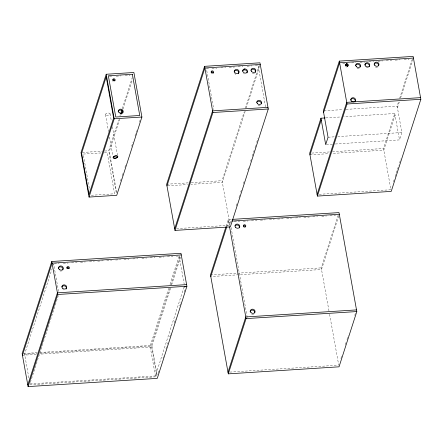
<?xml version="1.0" encoding="UTF-8"?>
<svg xmlns="http://www.w3.org/2000/svg" width="443" height="443" viewBox="0 0 443 443"><rect width="100%" height="100%" fill="white"/><g stroke="black" fill="none" stroke-linecap="round" stroke-linejoin="round"><path stroke-width="0.33" stroke-dasharray="2.21 1.66" d="M28.839 377.829L24.586 354.212L52.136 268.563M53.199 265.268L53.62 263.95L58.841 292.961M58.326 295.614L29.93 383.898L155.432 375.919L184.249 286.316M116.238 192.616L108.712 150.786L118.658 119.865M119.926 115.916L120.352 114.604M122.257 108.679L132.202 77.763M119.815 118.846L109.305 151.512L116.725 192.744M122.966 109.044L132.424 79.64M120.507 180.982L121.349 178.368M122.19 175.755L123.027 173.141M124.92 167.266L125.762 164.652M131.643 146.356L132.906 142.436M135.01 135.901L136.688 130.674M139.423 122.179L140.054 120.219M155.432 375.919L150.088 346.232L168.739 288.255M170.012 284.301L179.122 255.971L176.364 256.148M156.861 376.052L151.345 345.39L169.752 288.155M170.81 284.866L180.124 255.916M170.583 288.138L151.639 347.041L39.626 354.162M171.646 284.843L180.545 257.173M158.123 373.167L158.971 370.531M162.996 358.016L163.423 356.698M165.964 348.791L166.601 346.814M167.448 344.178L167.875 342.86M169.78 336.929L171.053 332.981M174.232 323.097L175.5 319.143M179.742 305.963L181.01 302.015M184.188 292.131L185.036 289.495M229.928 224.557L222.043 180.705L244.281 111.553M245.344 108.258L259.111 65.448M245.2 111.282L222.336 182.355L190.894 184.354M246.253 108.003L259.958 65.387M226.151 226.218L228.267 219.639L231.706 219.423M226.794 226.794L228.56 221.29L230.41 221.173L230.354 223.449M236.252 205.956L237.099 203.337M238.993 197.434L239.84 194.809M240.682 192.19L241.524 189.565M243.423 183.668L244.27 181.043M247.853 169.896L248.695 167.277M250.594 161.374L251.436 158.749M252.283 156.13L254.177 150.227M255.024 147.602L255.866 144.983M256.707 142.358L257.976 138.426M328.972 310.897L321.225 267.865L338.153 215.232M338.79 215.824L321.524 269.51L211.477 276.51M319.176 194.311L390.931 189.748L383.511 148.516L394.768 113.519L343.713 116.764M335.351 143.986L399.514 139.905L401.884 132.535L397.138 106.148L398.611 101.569M399.664 98.296L412.295 59.03M395.062 115.169L383.804 150.166L332.062 153.455M397.432 107.799L399.525 101.292M400.572 98.036L413.136 58.985M393.462 181.874L394.303 179.254M395.15 176.63L398.733 165.477M399.58 162.852L400.843 158.915M340.916 358.387L341.758 355.779M345.318 344.704L346.155 342.101M346.996 339.493L348.253 335.584M354.749 315.388L355.585 312.78M346.847 67.004L346.387 67.004M208.503 68.654L206.438 68.787L213.786 109.626M211.948 68.438L216.771 68.128M220.907 67.868L225.731 67.563M229.175 67.342L234.69 66.993M238.135 66.771L242.958 66.467M247.089 66.201L251.912 65.896M255.356 65.675L258.114 65.503L265.828 108.385M109.427 76.622L112.854 76.406M116.282 76.185L121.083 75.88M125.192 75.62L129.993 75.316M342.76 63.46L344.831 63.327M351.731 62.889L355.867 62.624M360.009 62.358L364.838 62.053M368.98 61.793L373.809 61.483M377.945 61.223L382.78 60.912M386.23 60.691L391.745 60.342M395.195 60.126L400.023 59.816M404.166 59.556L408.994 59.246M324.005 110.8L343.319 109.571M346.083 109.393L397.138 106.148M325.771 117.904L340.949 116.941M82.381 152.458L101.962 151.213M104.659 151.041L108.712 150.786M328.058 137.23L334.271 136.837M337.721 136.616L401.884 132.535M100.993 152.946L83.173 154.075L89.619 189.903M104.421 152.724L107.162 152.553L114.582 193.785L90.588 195.308M326.38 144.556L332.588 144.158M311.756 153.079L329.692 151.938M332.455 151.761L383.511 148.516M309.984 154.856L329.299 153.632M166.673 184.227L188.546 182.837M191.282 182.666L222.043 180.705M167.653 185.833L187.478 184.57M228.267 222.214L230.111 222.093M234.247 221.832L239.757 221.483M243.207 221.262L248.03 220.957M251.474 220.736L256.99 220.387M260.434 220.165L265.257 219.861M269.394 219.595L274.217 219.291M277.667 219.069L283.177 218.72M286.627 218.504L291.45 218.194M295.586 217.934L300.409 217.624M303.854 217.408L309.369 217.053M312.813 216.837L317.637 216.527M321.773 216.267L326.596 215.962M330.041 215.741L335.556 215.392M176.53 228.638L230.05 225.238M54.312 263.906L59.135 263.602M63.277 263.336L68.1 263.031M71.55 262.81L77.065 262.461M80.515 262.239L85.338 261.935M89.48 261.675L94.304 261.364M97.753 261.149L103.269 260.794M106.719 260.578L111.547 260.268M115.684 260.008L120.507 259.698M123.957 259.482L128.786 259.172M132.922 258.911L137.751 258.601M141.887 258.341L146.711 258.031M150.16 257.815L154.989 257.505M159.126 257.245L163.954 256.94M167.399 256.719L172.914 256.37M210.491 274.904L321.225 267.865M23.523 353.514L37.267 352.639M40.02 352.467L151.345 345.39M24.586 354.212L37.002 353.425M39.759 353.248L150.088 346.232M22.449 355.253L36.88 354.334M29.847 384.806L156.983 376.727M229.845 372.092L338.12 365.209M394.768 113.519L399.514 139.905M329.581 314.286L338.734 365.17M231.085 227.519L247.321 317.753M228.267 219.639L229.419 226.041M179.122 255.971L184.222 284.312M151.938 346.116L157.276 375.802M110.041 113.74L111.387 121.227M112.367 126.67L117.511 155.26M105.478 114.604L108.541 131.621M109.521 137.064L112.827 155.443M61.998 270.767A2.403 2.065 17.8 0 1 59.633 270.784M63.631 289.91A2.403 2.065 17.8 0 1 62.895 289.633M121.764 114.045A2.403 2.065 17.8 0 1 121.199 114.222M112.982 81.54A1.202 1.036 17.8 0 1 112.81 81.39M254.526 73.084A2.403 2.065 17.8 0 1 252.161 73.095M244.254 73.937A2.403 2.065 17.8 0 1 243.539 73.616M212.092 73.876A1.202 1.036 17.8 0 1 211.427 73.66M260.163 105.218A2.403 2.065 17.8 0 1 258.075 105.229M235.881 74.468A2.403 2.065 17.8 0 1 235.305 74.225M234.801 73.865A2.403 2.065 17.8 0 1 234.591 73.649M253.795 314.004A2.403 2.065 17.8 0 1 251.292 313.943M245.007 227.602A1.202 1.036 17.8 0 1 243.755 227.575M368.454 67.535A2.403 2.065 17.8 0 1 366.09 67.552M359.229 68.122A2.403 2.065 17.8 0 1 356.864 68.139M377.552 67.015A2.403 2.065 17.8 0 1 375.465 67.026M106.309 115.219A2.32 1.08 -10.2 0 0 110.025 114.028A2.32 1.08 -10.2 0 0 106.94 113.264A2.32 1.08 -10.2 0 0 106.309 115.219"/><path stroke-width="0.66" d="M347.677 66.24C347.938 64.888 345.546 64.362 345.33 65.774M347.976 65.32C348.237 63.964 345.839 63.449 345.623 64.855C345.695 67.701 349.206 64.29 347.617 66.433M106.209 74.258L81.03 152.547L89.043 197.074L116.725 195.313L141.904 117.03L133.891 72.497L106.209 74.258L114.222 118.785L89.043 197.074M51.776 261.497L22.15 353.603L28.086 386.589L157.276 378.372L186.902 286.272L180.965 253.285L51.776 261.497L57.712 294.484L28.086 386.589M22.449 355.253L52.069 263.148L181.265 254.935M27.787 384.939L57.413 292.834L186.608 284.622M120.562 113.945L121.831 109.997M121.493 113.618L122.545 110.351M204.594 66.334L166.673 184.227L174.979 230.404L230.349 226.888L268.27 108.995L259.958 62.817L204.594 66.334L212.9 112.516L174.979 230.404M166.967 185.877L204.887 67.984L260.257 64.462M174.686 228.76L212.601 110.866L267.971 107.344M244.27 69.861L244.569 68.942A2.403 2.065 17.8 0 1 247.366 71.816A2.403 2.065 17.8 0 1 243.357 72.309A2.403 2.065 17.8 0 1 244.569 68.942M184.759 287.308L185.058 286.388M225.936 226.877L210.491 274.904L228.295 373.859L339.033 366.821L356.809 311.556L339 212.601L232.392 219.379M210.785 276.554L226.794 226.794M228.001 372.209L245.771 316.95L356.51 309.906M228.295 373.859L246.07 318.595L229.54 226.716M320.942 118.209L309.685 153.212L317.398 196.088L391.224 191.398L420.85 99.293L413.136 56.411L339.31 61.106L323.312 110.844L328.058 137.23L325.688 144.601L320.942 118.209L325.084 117.949M309.984 154.856L321.241 119.859M323.611 112.489L339.609 62.756L413.43 58.061M345.33 65.979L345.845 64.362M345.595 65.237L345.944 64.268M345.701 65.143L346.116 64.146M345.889 65.032L346.182 64.113M345.955 65.005L346.321 64.058M346.094 64.96L346.393 64.041M346.171 64.944L346.542 64.013M346.321 64.927L346.62 64.002M346.476 64.927L346.769 64.002M346.553 64.933L346.924 64.019M346.708 64.955L347.002 64.036M346.786 64.977L347.079 64.058M346.858 64.999L347.157 64.08M346.93 65.027L347.229 64.108M347.074 65.099L347.301 64.141M347.14 65.138L347.439 64.213M347.207 65.182L347.5 64.257M347.268 65.226L347.561 64.307M347.378 65.331L347.622 64.357M347.428 65.387L347.727 64.462M347.522 65.503L347.772 64.523M347.561 65.564L347.855 64.645M347.622 65.697L347.888 64.711M347.683 65.896L347.943 64.844M347.689 66.173L347.988 65.043M317.105 194.438L346.731 102.339L420.551 97.643M317.398 196.088L347.024 103.989L339.31 61.106M114.222 118.785L141.904 117.03M212.9 112.516L268.27 108.995M347.024 103.989L420.85 99.293M231.783 221.085L339.299 214.251M57.712 294.484L186.902 286.272M246.07 318.595L356.809 311.556M58.26 268.558A2.403 2.065 17.8 0 1 61.245 266.985A2.403 2.065 17.8 0 1 62.779 269.997M61.81 286.959A2.403 2.065 17.8 0 1 65.016 286.056A2.403 2.065 17.8 0 1 66.112 289.035M66.671 268.165A1.202 1.036 17.8 0 1 68.028 267.483A1.202 1.036 17.8 0 1 69.008 268.696M118.148 111.902A2.403 2.065 17.8 0 1 121.066 110.174A2.403 2.065 17.8 0 1 122.678 113.209M112.766 80.006A1.202 1.036 17.8 0 1 114.864 80.875M255.367 72.192A2.403 2.065 17.8 0 1 255.24 72.43M250.932 70.354A2.403 2.065 17.8 0 1 253.85 69.329A2.403 2.065 17.8 0 1 255.461 71.938M242.531 71.151A2.403 2.065 17.8 0 1 245.572 70.027A2.403 2.065 17.8 0 1 247.017 72.862M211.101 72.137A1.202 1.036 17.8 0 1 213.138 73.344M256.702 102.422A2.403 2.065 17.8 0 1 259.543 101.369A2.403 2.065 17.8 0 1 261.259 103.872M238.589 73.516A2.403 2.065 17.8 0 1 238.445 73.743M234.12 71.81A2.403 2.065 17.8 0 1 237.055 70.503A2.403 2.065 17.8 0 1 238.699 73.267M250.079 311.656A2.403 2.065 17.8 0 1 252.97 310.2A2.403 2.065 17.8 0 1 254.692 312.985M235.017 225.93A2.403 2.065 17.8 0 1 238.024 225.227A2.403 2.065 17.8 0 1 239.375 227.879M243.406 225.958A1.202 1.036 17.8 0 1 245.477 227.026M355.513 65.78A2.403 2.065 17.8 0 1 358.398 64.318A2.403 2.065 17.8 0 1 360.12 67.103M364.81 64.933A2.403 2.065 17.8 0 1 367.851 63.809A2.403 2.065 17.8 0 1 369.296 66.644M374.091 64.218A2.403 2.065 17.8 0 1 377.004 63.194A2.403 2.065 17.8 0 1 378.615 65.802M350.618 100.063A2.403 2.065 17.8 0 1 353.625 98.783A2.403 2.065 17.8 0 1 355.142 101.646M106.209 76.827L81.623 153.272L89.037 194.505L113.629 118.059L106.209 76.827M132.346 74.263L108.352 75.792L115.773 117.018L139.761 115.496L132.346 74.263M114.028 158.101A2.32 1.08 -10.2 0 0 117.738 156.905A2.32 1.08 -10.2 0 0 114.654 156.146A2.32 1.08 -10.2 0 0 114.028 158.101M114.366 158.206A2.403 1.119 -10.2 0 0 117.844 156.678A2.403 1.119 -10.2 0 0 114.211 156.268A2.403 1.119 -10.2 0 0 114.366 158.206M62.579 288.243A2.403 2.065 17.8 0 0 66.588 287.751A2.403 2.065 17.8 0 0 63.792 284.877A2.403 2.065 17.8 0 0 62.579 288.243M59.179 269.322A2.403 2.065 17.8 0 0 63.188 268.829A2.403 2.065 17.8 0 0 60.386 265.955A2.403 2.065 17.8 0 0 59.179 269.322M67.253 268.22A1.202 1.036 17.8 0 0 69.258 267.976A1.202 1.036 17.8 0 0 67.857 266.536A1.202 1.036 17.8 0 0 67.253 268.22M119.078 112.533A2.403 2.065 17.8 0 0 123.082 112.04A2.403 2.065 17.8 0 0 120.286 109.166A2.403 2.065 17.8 0 0 119.078 112.533M113.103 80.471A1.202 1.036 17.8 0 0 115.108 80.222A1.202 1.036 17.8 0 0 113.707 78.788A1.202 1.036 17.8 0 0 113.103 80.471M250.976 312.559A2.403 2.065 17.8 0 0 254.985 312.06A2.403 2.065 17.8 0 0 252.189 309.192A2.403 2.065 17.8 0 0 250.976 312.559M235.665 227.453A2.403 2.065 17.8 0 0 239.674 226.96A2.403 2.065 17.8 0 0 236.878 224.086A2.403 2.065 17.8 0 0 235.665 227.453M243.744 226.417A1.202 1.036 17.8 0 0 245.749 226.174A1.202 1.036 17.8 0 0 244.353 224.734A1.202 1.036 17.8 0 0 243.744 226.417M351.482 101.093A2.403 2.065 17.8 0 0 355.491 100.6A2.403 2.065 17.8 0 0 352.694 97.726A2.403 2.065 17.8 0 0 351.482 101.093M356.41 66.677A2.403 2.065 17.8 0 0 360.419 66.184A2.403 2.065 17.8 0 0 357.617 63.31A2.403 2.065 17.8 0 0 356.41 66.677M365.636 66.09A2.403 2.065 17.8 0 0 369.645 65.597A2.403 2.065 17.8 0 0 366.848 62.723A2.403 2.065 17.8 0 0 365.636 66.09M374.867 65.503A2.403 2.065 17.8 0 0 378.876 65.01A2.403 2.065 17.8 0 0 376.074 62.136A2.403 2.065 17.8 0 0 374.867 65.503M257.477 103.706A2.403 2.065 17.8 0 0 261.486 103.208A2.403 2.065 17.8 0 0 258.684 100.339A2.403 2.065 17.8 0 0 257.477 103.706M251.707 71.639A2.403 2.065 17.8 0 0 255.716 71.146A2.403 2.065 17.8 0 0 252.914 68.272A2.403 2.065 17.8 0 0 251.707 71.639M234.989 72.84A2.403 2.065 17.8 0 0 238.999 72.347A2.403 2.065 17.8 0 0 236.197 69.473A2.403 2.065 17.8 0 0 234.989 72.84M211.488 72.547A1.202 1.036 17.8 0 0 213.493 72.303A1.202 1.036 17.8 0 0 212.092 70.863A1.202 1.036 17.8 0 0 211.488 72.547"/></g></svg>
